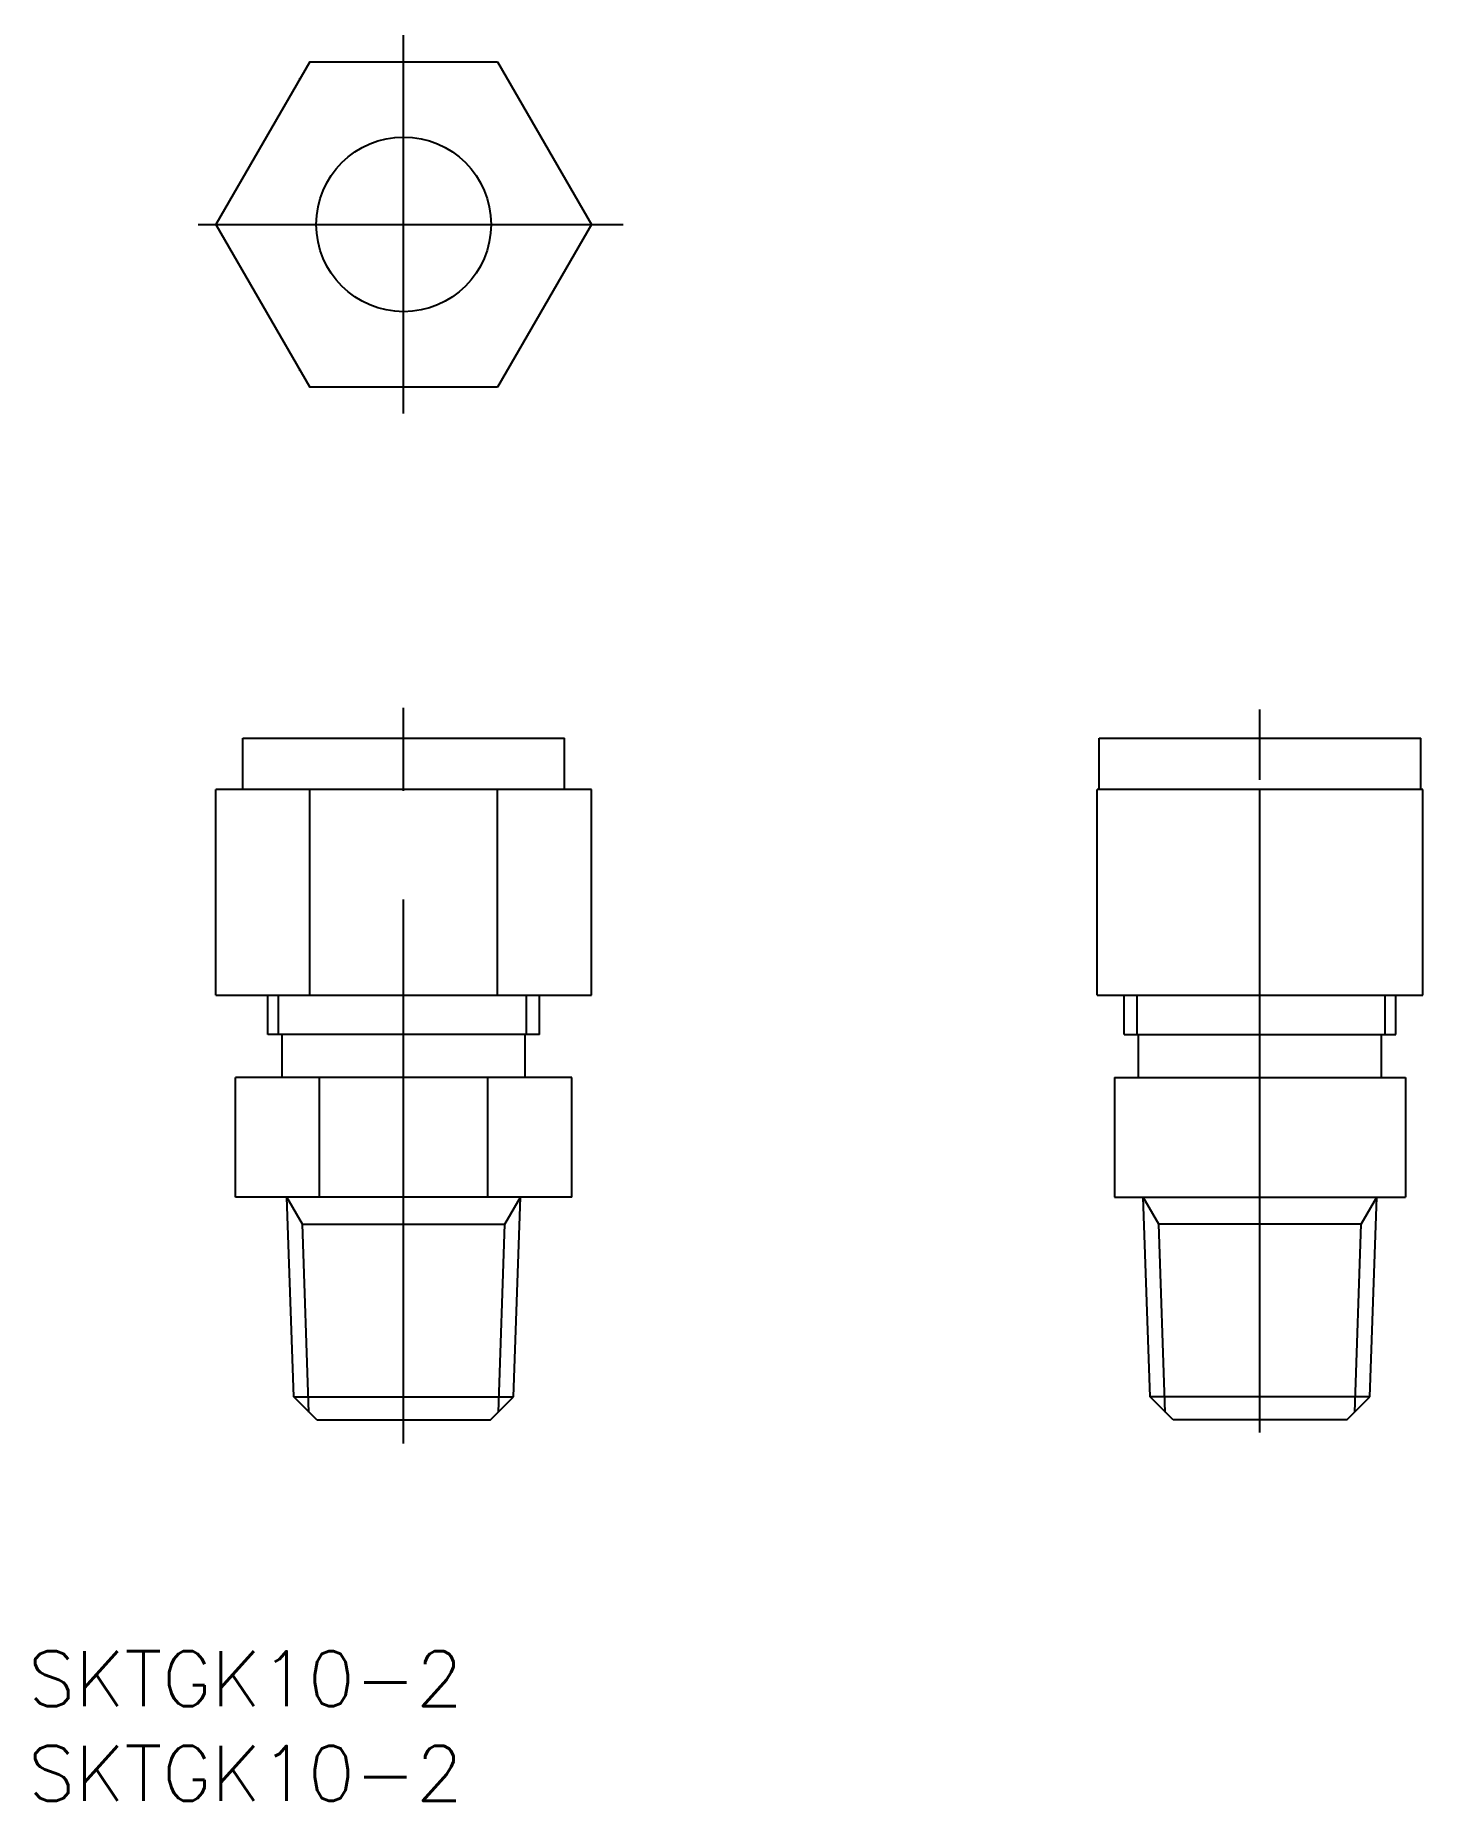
# Model space of a CAD drawing. Extents: x -22 to 60, y -28 to 75.
import ezdxf

# ---------------------------------------------------------------- set-up
doc = ezdxf.new("R2010")
doc.units = 0
doc.linetypes.add('CENTER', pattern=[50.8, 31.75, -6.35, 6.35, -6.35])
doc.layers.get('0').update_dxf_attribs({"linetype": 'CONTINUOUS'})
doc.layers.add('CENTER', color=1, linetype='CENTER')
doc.styles.get("Standard").update_dxf_attribs({"font": 'txt.shx', "bigfont": '@extfont2.shx'})

msp = doc.modelspace()

# ---------------------------------------------------------------- linework, layer by layer
at = {"color": 7, "linetype": 'CONTINUOUS'}
for p, q in [((-5.484828, 73.290318), (-10.969655, 63.790318)), ((-5.484828, 73.290318), (5.484828, 73.290318)), ((5.484828, 73.290318), (10.969655, 63.790318)), ((-6.129243, 72.290318), (-6.062178, 72.290318)), ((-10.969655, 63.790318), (-5.484828, 54.290318)), ((10.969655, 63.790318), (5.484828, 54.290318)), ((-6.129243, 55.290318), (-6.062178, 55.290318)), ((5.484828, 54.290318), (-5.484828, 54.290318)), ((-9.4, 30.790318), (-9.4, 33.790318)), ((-9.4, 33.790318), (9.399999, 33.790318)), ((9.399999, 30.790318), (9.399999, 33.790318)), ((40.599999, 33.790318), (59.4, 33.790318)), ((40.599999, 30.790317), (40.599999, 33.790318)), ((59.4, 30.790317), (59.4, 33.790318)), ((10.969654, 30.790318), (-10.969654, 30.790318)), ((-10.969654, 18.790315), (-10.969654, 30.790318)), ((-5.484827, 18.790315), (-5.484827, 30.790318)), ((5.484827, 18.790315), (5.484827, 30.790318)), ((10.969654, 18.790315), (10.969654, 30.790318)), ((40.5, 18.790316), (40.5, 30.790317)), ((59.500003, 30.790317), (40.500004, 30.790317)), ((50, 18.790316), (50, 30.790317)), ((59.5, 18.790316), (59.5, 30.790317)), ((-10.969654, 18.790315), (10.969654, 18.790315)), ((-7.9375, 16.49), (-7.9375, 18.790315)), ((7.9375, 16.49), (7.9375, 18.790315)), ((40.499999, 18.790316), (59.500003, 18.790316)), ((42.0625, 16.49), (42.0625, 18.790315)), ((57.9375, 16.49), (57.9375, 18.790315)), ((7.9375, 16.49), (-7.9375, 16.49)), ((-7.1, 13.99), (-7.1, 16.49)), ((7.1, 13.99), (7.1, 16.49)), ((42.0625, 16.49), (57.9375, 16.49)), ((42.9, 13.99), (42.9, 16.49)), ((57.1, 13.99), (57.1, 16.49)), ((9.814954, 13.99), (-9.814955, 13.99)), ((-9.814955, 6.99), (-9.814955, 13.99)), ((-4.907477, 6.99), (-4.907477, 13.99)), ((4.907477, 6.99), (4.907477, 13.99)), ((9.814954, 6.99), (9.814954, 13.99)), ((41.499999, 13.99), (41.499999, 6.99)), ((41.499999, 13.99), (58.500002, 13.99)), ((50, 6.99), (50, 13.99)), ((58.500002, 13.99), (58.500002, 6.99)), ((9.814954, 6.99), (-9.814955, 6.99)), ((-5.911489, 5.411914), (-6.822597, 6.989999)), ((-6.415666, -4.662961), (-6.822596, 6.99)), ((5.911488, 5.411914), (6.822596, 6.99)), ((6.415665, -4.662961), (6.822596, 6.989999)), ((41.5, 6.99), (58.5, 6.99)), ((44.088512, 5.411914), (43.177404, 6.99)), ((43.584335, -4.662961), (43.177404, 6.989999)), ((55.911489, 5.411914), (56.822597, 6.989999)), ((56.415666, -4.662961), (56.822596, 6.99)), ((-5.068628, -6.010001), (-6.415667, -4.662961)), ((5.068625, -6.010001), (6.415666, -4.662961)), ((44.931375, -6.010001), (43.584334, -4.662961)), ((55.068628, -6.010001), (56.415667, -4.662961)), ((-5.068629, -6.01), (5.068626, -6.01)), ((55.068629, -6.01), (44.931374, -6.01))]:
    msp.add_line(p, q, dxfattribs=at)
at = {"color": 3, "linetype": 'CONTINUOUS'}
for p, q in [((-7.3, 16.49), (-7.3, 18.790315)), ((7.173999, 16.49), (7.173999, 18.790315)), ((42.826001, 16.49), (42.826001, 18.790315)), ((57.3, 16.49), (57.3, 18.790315)), ((-5.911489, 5.411915), (5.911488, 5.411915)), ((-5.528692, -5.549935), (-5.911489, 5.411914)), ((5.528691, -5.549935), (5.911488, 5.411914)), ((55.911489, 5.411915), (44.088512, 5.411915)), ((44.471309, -5.549935), (44.088512, 5.411914)), ((55.528692, -5.549935), (55.911489, 5.411914)), ((-6.415666, -4.66296), (6.415665, -4.66296)), ((56.415666, -4.66296), (43.584335, -4.66296))]:
    msp.add_line(p, q, dxfattribs=at)
at = {"color": 7, "linetype": 'CONTINUOUS'}
msp.add_circle((0, 63.790318), 5.1, dxfattribs=at)
at = {"layer": 'CENTER', "color": 1, "linetype": 'CENTER'}
for p, q in [((0, 52.750318), (0, 74.830318)), ((-11.995742, 63.790318), (12.813474, 63.790318)), ((0, -7.38433), (0, 35.570215)), ((50, -6.74632), (50, 35.462467))]:
    msp.add_line(p, q, dxfattribs=at)

# ---------------------------------------------------------------- texts
at = {"color": 7, "linetype": 'CONTINUOUS'}
for p in [(-21.91961, -22.720347), (-21.91961, -28.244221)]:
    msp.add_text('SKTGK10-2', height=3.2, dxfattribs=at).set_placement(p)

doc.saveas('drawing.dxf')
